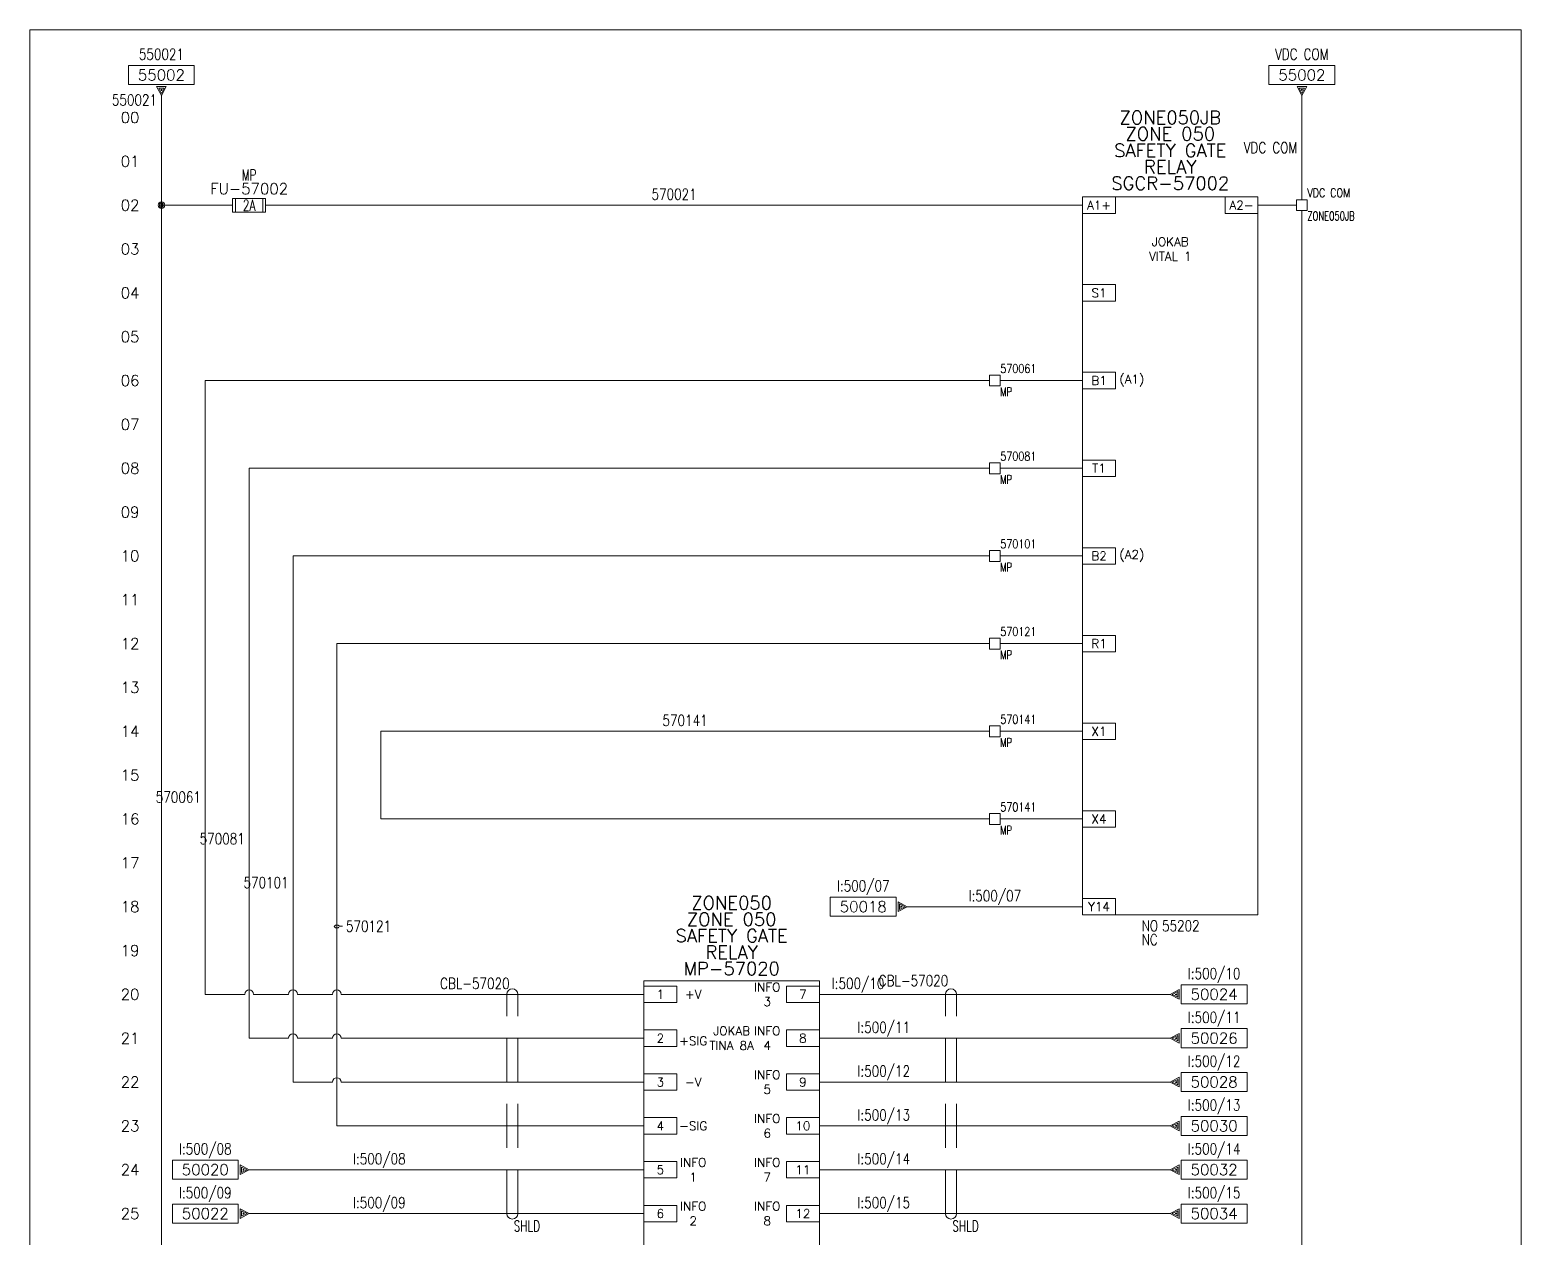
# Model space of a CAD drawing. Header units: inches. Extents: x 0 to 17, y 0 to 23.
# Drawn here: x 0 to 17, y 9.23 to 23 of the extents above; entities that cross this region are included whole.
import ezdxf
from ezdxf.enums import TextEntityAlignment as Align

# ---------------------------------------------------------------- set-up
doc = ezdxf.new("R2010")
doc.units = ezdxf.units.IN
doc.header["$MEASUREMENT"] = 0
doc.linetypes.add('DASHED', pattern=[0.75, 0.5, -0.25])
doc.layers.get('0').update_dxf_attribs({"lineweight": 5})
for name, color, linetype, lineweight in [('DESC', 1, 'Continuous', 5), ('LINK', 7, 'DASHED', 5), ('LOC', 252, 'Continuous', 5), ('MISC', 2, 'Continuous', 5), ('SYMS', 7, 'Continuous', 5), ('TAGS', 2, 'Continuous', 5), ('Title_Block_Info', 2, 'Continuous', 5), ('WIRENO', 1, 'Continuous', 5), ('WIRES', 7, 'Continuous', 5), ('XREF', 1, 'Continuous', 5)]:
    doc.layers.add(name, color=color, linetype=linetype, lineweight=lineweight)
doc.layers.add('TAGFIXED', color=7, linetype='Continuous')
doc.layers.add('WIRENO_DEST', color=1, linetype='Continuous')
doc.styles.get("Standard").update_dxf_attribs({"font": 'romans.shx'})
doc.styles.add('WD', font='romans.shx')

# ---------------------------------------------------------------- blocks, each defined once
blk = doc.blocks.new('WD_MLRH')
at = {"color": 2, "style": 'WD'}
blk.add_attdef('RUNGFIRST', text='', height=0.125, dxfattribs=at).set_placement((-0.25, 0), align=Align.MIDDLE_RIGHT)
at = {"style": 'WD', "flags": 1}
for tag, p in [('RUNGHORV', (-0.25, -0.127)), ('RUNGINC', (-0.25, -0.163)), ('WIRE-START', (-0.25, -0.356)), ('WIREMODE', (-0.25, -0.281)), ('RUNGDIST', (-0.25, -0.2)), ('RUNGCNT', (-0.25, -0.237)), ('WIREFMT', (-0.25, -0.321)), ('WIRE-GSUF', (-0.25, -0.396)), ('PH3SPACE', (-0.25, -0.437))]:
    blk.add_attdef(tag, text='', height=0.025, dxfattribs=at).set_placement(p, align=Align.RIGHT)
blk = doc.blocks.new('WD_WNH')
at = {"linetype": 'Continuous', "style": 'WD', "width": 0.8}
blk.add_attdef('WIRENO', text='', height=0.125, dxfattribs=at).set_placement((0, 0.0625), align=Align.CENTER)
blk = doc.blocks.new('HW02_1')
blk.add_line((0.031, 0), (-0.031, 0))
blk.add_arc((0, 0), 0.0625, 180, 0)
at = {"style": 'WD', "width": 0.7, "flags": 1}
for tag, p in [('INST', (0, 0.349)), ('LOC', (0, 0.18))]:
    blk.add_attdef(tag, text='', height=0.125, dxfattribs=at).set_placement(p, align=Align.CENTER)
at = {"style": 'WD', "width": 0.8}
blk.add_attdef('TAG2', text='', height=0.125, dxfattribs=at).set_placement((-0.031, 0.031), align=Align.RIGHT)
at = {"style": 'WD'}
for tag, p in [('X2LINKL', (-0.063, 0)), ('X2LINKR', (0.062, 0))]:
    blk.add_attdef(tag, p, '', height=0.01, dxfattribs=at)
at = {"style": 'WD', "flags": 1}
for tag, p in [('X4TERM01', (-0.031, 0)), ('X1TERM01', (0.031, 0)), ('X8TERM02', (0, -0.063)), ('WD_NOTJUMPERED', (0.097, -0.063))]:
    blk.add_attdef(tag, p, '', height=0.01, dxfattribs=at)
at = {"style": 'WD', "flags": 9}
blk.add_attdef('FAMILY', text='', height=0.01, dxfattribs=at).set_placement((0.023, 0.118), align=Align.CENTER)
at = {"style": 'WD'}
for tag, p, width in [('RATING1', (0.094, 0.031), 0.8), ('X8TERMDESC02', (0.016, -0.204), 0.7)]:
    blk.add_attdef(tag, p, '', height=0.125, dxfattribs=dict(at, width=width))
at = {"style": 'WD', "width": 0.7, "flags": 1}
for tag, p in [('XREF', (0.016, -0.363)), ('DESC1', (0.016, -0.521)), ('DESC2', (0.016, -0.684))]:
    blk.add_attdef(tag, p, '', height=0.125, dxfattribs=at)
blk = doc.blocks.new('HW02_B')
blk.add_line((0.031, 0), (-0.031, 0))
at = {"style": 'WD', "width": 0.7, "flags": 1}
for tag, p in [('INST', (0, 0.349)), ('LOC', (0, 0.18))]:
    blk.add_attdef(tag, text='', height=0.125, dxfattribs=at).set_placement(p, align=Align.CENTER)
at = {"style": 'WD', "width": 0.8}
blk.add_attdef('TAG2', text='', height=0.125, dxfattribs=at).set_placement((-0.031, 0.031), align=Align.RIGHT)
at = {"style": 'WD', "flags": 1}
for tag, p in [('X4TERM01', (-0.031, 0)), ('X1TERM01', (0.031, 0))]:
    blk.add_attdef(tag, p, '', height=0.01, dxfattribs=at)
at = {"style": 'WD'}
for tag, p in [('X2LINK', (0, 0.125)), ('X8LINK', (0, -0.125))]:
    blk.add_attdef(tag, p, '', height=0.01, dxfattribs=at)
at = {"style": 'WD', "flags": 9}
blk.add_attdef('FAMILY', text='', height=0.01, dxfattribs=at).set_placement((0.023, 0.118), align=Align.CENTER)
at = {"style": 'WD', "width": 0.8}
blk.add_attdef('RATING1', (0.094, 0.031), '', height=0.125, dxfattribs=at)
at = {"style": 'WD', "width": 0.7, "flags": 1}
for tag, p in [('XREF', (0.109, -0.175)), ('DESC1', (0.109, -0.334)), ('DESC2', (0.109, -0.496))]:
    blk.add_attdef(tag, p, '', height=0.125, dxfattribs=at)
blk = doc.blocks.new('WD_WNV')
at = {"linetype": 'Continuous', "style": 'WD', "width": 0.8}
blk.add_attdef('WIRENO', text='', height=0.125, dxfattribs=at).set_placement((-0.05, 0), align=Align.MIDDLE_RIGHT)
blk = doc.blocks.new('HFU1')
for p, q in [((-0.188, -0.078), (-0.188, 0.078)), ((-0.188, 0.078), (0.188, 0.078)), ((-0.156, 0.078), (-0.156, -0.078)), ((0.156, 0.078), (0.156, -0.078)), ((0.188, 0.078), (0.188, -0.078)), ((0.188, -0.078), (-0.188, -0.078))]:
    blk.add_line(p, q)
at = {"style": 'WD', "width": 0.7}
for tag, p in [('INST', (0, 0.451)), ('LOC', (0, 0.281))]:
    blk.add_attdef(tag, text='', height=0.125, dxfattribs=at).set_placement(p, align=Align.CENTER)
at = {"style": 'WD'}
blk.add_attdef('TAG1', text='', height=0.125, dxfattribs=at).set_placement((0, 0.125), align=Align.CENTER)
at = {"linetype": 'Continuous', "style": 'WD', "flags": 9}
for tag, p in [('ASSYCODE', (0.157, 0.251)), ('MFG', (0.156, 0.083)), ('CAT', (0.156, 0.102))]:
    blk.add_attdef(tag, text='', height=0.01, dxfattribs=at).set_placement(p, align=Align.CENTER)
at = {"style": 'WD', "width": 0.7}
blk.add_attdef('RATING1', text='', height=0.125, dxfattribs=at).set_placement((0, 0), align=Align.MIDDLE_CENTER)
at = {"style": 'WD'}
for tag, p, flags in [('X4TERM01', (-0.188, 0), 1), ('FAMILY', (0.129, 0.108), 9), ('X1TERM02', (0.188, 0), 1)]:
    blk.add_attdef(tag, p, '', height=0.01, dxfattribs=dict(at, flags=flags))
for tag, p in [('X2LINK', (0, 0.109)), ('X8LINK', (0, -0.109))]:
    blk.add_attdef(tag, p, '', height=0.01, dxfattribs=at)
at = {"linetype": 'Continuous', "style": 'WD', "flags": 8}
blk.add_attdef('TERM01', text='', height=0.125, dxfattribs=at).set_placement((-0.25, -0.031), align=Align.TOP_RIGHT)
blk.add_attdef('TERM02', text='', height=0.125, dxfattribs=at).set_placement((0.25, -0.031), align=Align.TOP_LEFT)
blk = doc.blocks.new('HW01_1')
blk.add_line((0.031, 0), (-0.031, 0))
blk.add_arc((0, 0), 0.0625, 360, 180)
at = {"style": 'WD', "width": 0.7, "flags": 1}
for tag, p in [('INST', (0, 0.396)), ('LOC', (0, 0.227))]:
    blk.add_attdef(tag, text='', height=0.125, dxfattribs=at).set_placement(p, align=Align.CENTER)
at = {"style": 'WD', "width": 0.8}
blk.add_attdef('TAG1', text='', height=0.125, dxfattribs=at).set_placement((-0.031, 0.062), align=Align.RIGHT)
at = {"style": 'WD', "width": 0.7, "flags": 1}
for tag, p in [('X2TERMDESC02', (0.016, 0.109)), ('XREF', (0.078, -0.3)), ('DESC1', (0.078, -0.459)), ('DESC2', (0.078, -0.621))]:
    blk.add_attdef(tag, p, '', height=0.125, dxfattribs=at)
at = {"style": 'WD', "width": 0.8}
blk.add_attdef('RATING1', (0.094, 0.062), '', height=0.125, dxfattribs=at)
at = {"style": 'WD'}
for tag, p in [('X8LINKL', (-0.062, 0)), ('X8LINKR', (0.062, 0))]:
    blk.add_attdef(tag, p, '', height=0.01, dxfattribs=at)
at = {"style": 'WD', "flags": 1}
for tag, p in [('X4TERM01', (-0.031, 0)), ('X2TERM02', (0, 0.062)), ('X1TERM01', (0.031, 0)), ('WD_NOTJUMPERED', (0.097, 0.062))]:
    blk.add_attdef(tag, p, '', height=0.01, dxfattribs=at)
at = {"linetype": 'Continuous', "style": 'WD', "flags": 9}
blk.add_attdef('ASSYCODE', text='', height=0.01, dxfattribs=at).set_placement((0.029, 0.042), align=Align.CENTER)
at = {"style": 'WD', "flags": 9}
blk.add_attdef('FAMILY', text='', height=0.01, dxfattribs=at).set_placement((0.023, 0.118), align=Align.CENTER)
at = {"style": 'WD', "width": 0.8, "flags": 1}
blk.add_attdef('MFG', text='', height=0.0938, dxfattribs=at).set_placement((-0.125, -0.031), align=Align.TOP_RIGHT)
blk.add_attdef('CAT', text='', height=0.0938, dxfattribs=at).set_placement((0.031, -0.031), align=Align.TOP_LEFT)
blk = doc.blocks.new('HCR1_JOKAB_VITAL 1')
for p, q in [((-1, 0.094), (-0.625, 0.094)), ((-1, -0.094), (-1, 0.094)), ((-0.625, 0.094), (-0.625, -0.094)), ((0.625, 0.094), (1, 0.094)), ((0.625, -0.094), (0.625, 0.094)), ((1, 0.094), (1, -0.094)), ((-0.625, -0.094), (-1, -0.094)), ((1, -0.094), (0.625, -0.094)), ((-1, -0.906), (-0.625, -0.906)), ((-1, -1.094), (-1, -0.906)), ((-0.625, -0.906), (-0.625, -1.094)), ((-0.625, -1.094), (-1, -1.094)), ((-1, -1.906), (-0.625, -1.906)), ((-1, -2.094), (-1, -1.906)), ((-0.625, -1.906), (-0.625, -2.094)), ((-0.625, -2.094), (-1, -2.094)), ((-1, -2.906), (-0.625, -2.906)), ((-1, -3.094), (-1, -2.906)), ((-0.625, -2.906), (-0.625, -3.094)), ((-0.625, -3.094), (-1, -3.094)), ((-1, -3.906), (-0.625, -3.906)), ((-1, -4.094), (-1, -3.906)), ((-0.625, -3.906), (-0.625, -4.094)), ((-0.625, -4.094), (-1, -4.094)), ((-1, -4.906), (-0.625, -4.906)), ((-1, -5.094), (-1, -4.906)), ((-0.625, -4.906), (-0.625, -5.094)), ((-0.625, -5.094), (-1, -5.094)), ((-1, -5.906), (-0.625, -5.906)), ((-1, -6.094), (-1, -5.906)), ((-0.625, -5.906), (-0.625, -6.094)), ((-0.625, -6.094), (-1, -6.094)), ((-1, -6.906), (-0.625, -6.906)), ((-1, -7.094), (-1, -6.906)), ((-0.625, -6.906), (-0.625, -7.094)), ((-0.625, -7.094), (-1, -7.094)), ((-1, -7.906), (-0.625, -7.906)), ((-1, -8.094), (-1, -7.906)), ((-0.625, -7.906), (-0.625, -8.094)), ((-0.625, -8.094), (-1, -8.094))]:
    blk.add_line(p, q)
at = {"linetype": 'Continuous'}
blk.add_lwpolyline([(-1, 0.094), (1, 0.094), (1, -8.094), (-1, -8.094)], close=True, dxfattribs=at)
at = {"linetype": 'Continuous', "char_height": 0.1, "attachment_point": 5}
for s, insert, width in [('A1+', (-0.812, 0), 0.328), ('A2-', (0.812, 0), 0.35925), ('JOKAB\\PVITAL 1', (0, -0.5), 0.53125), ('S1', (-0.812, -1), 0.2655), ('B1', (-0.812, -2), 0.32025), ('(A1)', (-0.438, -2), 0.32), ('T1', (-0.812, -3), 0.32), ('B2', (-0.812, -4), 0.32), ('(A2)', (-0.438, -4), 0.32), ('R1', (-0.812, -5), 0.32), ('X1', (-0.812, -6), 0.32), ('X4', (-0.812, -7), 0.32), ('Y14', (-0.812, -8), 0.32)]:
    blk.add_mtext(s, dxfattribs=dict(at, insert=insert, width=width))
at = {"style": 'WD'}
for tag, p in [('LOC', (0, 0.925)), ('DESC1', (0, 0.738)), ('DESC2', (0, 0.55)), ('DESC3', (0, 0.363)), ('TAG1', (0, 0.175))]:
    blk.add_attdef(tag, text='', height=0.15, dxfattribs=at).set_placement(p, align=Align.CENTER)
at = {"style": 'WD', "flags": 1}
for tag, p, height in [('X4TERM01', (-1, 0), 0.005), ('X1TERM02', (1, 0), 0.005), ('FAMILY', (0.6, -0.363), 0.0125), ('MFG', (0.6, -0.441), 0.0125), ('ASSYCODE', (0.6, -0.597), 0.0125), ('X4TERM03', (-1, -1), 0.005), ('X4TERM05', (-1, -2), 0.005), ('X4TERM06', (-1, -3), 0.005), ('X4TERM08', (-1, -4), 0.005), ('X4TERM10', (-1, -5), 0.005), ('X4TERM11', (-1, -6), 0.005), ('X4TERM12', (-1, -7), 0.005), ('MAXNO', (0.044, -7.865), 0.01), ('MAXNC', (0.044, -7.889), 0.01), ('X4TERM13', (-1, -8), 0.005), ('PINLIST', (0.044, -8.053), 0.01)]:
    blk.add_attdef(tag, p, '', height=height, dxfattribs=at)
blk.add_attdef('CAT', text='', height=0.156, dxfattribs=at).set_placement((0, -1.688), align=Align.CENTER)
at = {"style": 'WD', "width": 0.8, "flags": 8}
for tag, p in [('NO', (-0.327, -8.281)), ('NC', (-0.327, -8.438))]:
    blk.add_attdef(tag, p, '', height=0.125, dxfattribs=at)
at = {"style": 'WD', "width": 0.8}
for tag, p in [('XREFNO', (-0.094, -8.281)), ('XREFNC', (-0.094, -8.438))]:
    blk.add_attdef(tag, p, '', height=0.125, dxfattribs=at)
blk = doc.blocks.new('HT0W01')
for p, q in [((-0.062, 0.062), (0.062, 0.062)), ((-0.062, -0.062), (-0.062, 0.062)), ((0.062, 0.062), (0.062, -0.062)), ((0.062, -0.062), (-0.062, -0.062))]:
    blk.add_line(p, q)
at = {"linetype": 'Continuous', "style": 'WD'}
for tag, p, width, flags in [('WIRENO', (0.062, 0.087), 0.8, 8), ('TAGSTRIP', (0.05, -0.297), 0.9, 8), ('CAT', (0.213, -0.406), 0.8, 1)]:
    blk.add_attdef(tag, p, '', height=0.1, dxfattribs=dict(at, width=width, flags=flags))
at = {"style": 'WD', "width": 0.7}
for tag, p in [('INST', (0.062, 0.214)), ('LOC', (0.062, -0.178))]:
    blk.add_attdef(tag, p, '', height=0.1, dxfattribs=at)
at = {"style": 'WD', "flags": 1}
for tag, p, height in [('X4TERM01', (-0.062, 0), 0.01), ('X4TERMDESC01', (-0.055, -0.023), 0.025), ('X2TERMDESC01', (-0.006, 0.029), 0.025), ('X2TERM01', (0, 0.062), 0.01), ('X1TERMDESC01', (0.039, 0.007), 0.025), ('X1TERM01', (0.062, 0), 0.01), ('X8TERM01', (0, -0.062), 0.01), ('X8TERMDESC01', (0, -0.054), 0.025)]:
    blk.add_attdef(tag, p, '', height=height, dxfattribs=at)
at = {"linetype": 'Continuous', "style": 'WD', "width": 0.8, "flags": 1}
blk.add_attdef('MFG', text='', height=0.1, dxfattribs=at).set_placement((0.088, -0.406), align=Align.RIGHT)
at = {"style": 'WD', "width": 0.7, "flags": 1}
blk.add_attdef('ASSYCODE', (0.062, -0.281), '', height=0.01, dxfattribs=at)
blk = doc.blocks.new('HW02_1T')
blk.add_line((0.031, 0), (-0.031, 0))
blk.add_arc((0, 0), 0.0625, 360, 180)
at = {"style": 'WD', "width": 0.7, "flags": 1}
for tag, p in [('INST', (0, 0.412)), ('LOC', (0, 0.242))]:
    blk.add_attdef(tag, text='', height=0.125, dxfattribs=at).set_placement(p, align=Align.CENTER)
at = {"style": 'WD', "width": 0.8}
blk.add_attdef('TAG2', text='', height=0.125, dxfattribs=at).set_placement((-0.031, 0.094), align=Align.RIGHT)
at = {"style": 'WD', "width": 0.7, "flags": 1}
for tag, p in [('X2TERMDESC02', (0.016, 0.109)), ('XREF', (0.078, -0.175)), ('DESC1', (0.078, -0.334)), ('DESC2', (0.078, -0.496))]:
    blk.add_attdef(tag, p, '', height=0.125, dxfattribs=at)
at = {"style": 'WD', "width": 0.8}
blk.add_attdef('RATING1', (0.094, 0.094), '', height=0.125, dxfattribs=at)
at = {"style": 'WD'}
for tag, p in [('X2LINKL', (-0.062, 0)), ('X2LINKR', (0.062, 0))]:
    blk.add_attdef(tag, p, '', height=0.01, dxfattribs=at)
at = {"style": 'WD', "flags": 1}
for tag, p in [('X4TERM01', (-0.031, 0)), ('X2TERM02', (0, 0.062)), ('X1TERM01', (0.031, 0)), ('WD_NOTJUMPERED', (0.097, 0.062))]:
    blk.add_attdef(tag, p, '', height=0.01, dxfattribs=at)
at = {"style": 'WD', "flags": 9}
blk.add_attdef('FAMILY', text='', height=0.01, dxfattribs=at).set_placement((0.023, 0.118), align=Align.CENTER)
blk = doc.blocks.new('HA2D3')
for p, q in [((-0.125, 0.109), (-0.875, 0.109)), ((-0.875, 0.109), (-0.875, -0.109)), ((-0.125, 0.109), (-0.125, -0.109)), ((-0.102, 0.055), (-0.102, -0.055)), ((0, 0), (-0.102, 0.055)), ((-0.102, -0.055), (0, 0)), ((-0.086, 0.031), (-0.023, 0)), ((-0.086, -0.031), (-0.086, 0.031)), ((-0.023, 0), (-0.086, -0.031)), ((-0.07, 0.008), (-0.055, 0)), ((-0.07, -0.008), (-0.07, 0.008)), ((-0.055, 0), (-0.07, -0.008)), ((-0.875, -0.109), (-0.125, -0.109))]:
    blk.add_line(p, q)
at = {"style": 'WD', "width": 0.8, "flags": 8}
for tag, p in [('DESC1', (-0.5, 0.487)), ('WIRENO', (-0.5, 0.3))]:
    blk.add_attdef(tag, text='', height=0.125, dxfattribs=at).set_placement(p, align=Align.TOP_CENTER)
at = {"style": 'WD'}
blk.add_attdef('XREF', text='', height=0.125, dxfattribs=at).set_placement((-0.5, -0.062), align=Align.CENTER)
at = {"style": 'WD', "flags": 1}
for tag, p in [('SIGCODE', (-0.099, 0.066)), ('X1TERM01', (0, 0))]:
    blk.add_attdef(tag, p, '', height=0.01, dxfattribs=at)
blk = doc.blocks.new('WDDOT')
for radius in [0.0375, 0.0234, 0.0116]:
    blk.add_circle((0, 0), radius)
blk = doc.blocks.new('HA2D2')
for p, q in [((0.375, 0.344), (-0.375, 0.344)), ((-0.375, 0.344), (-0.375, 0.125)), ((0.375, 0.125), (0.375, 0.344)), ((-0.375, 0.125), (0.375, 0.125)), ((0.055, 0.102), (-0.055, 0.102)), ((-0.055, 0.102), (0, 0)), ((0, 0.023), (-0.031, 0.086)), ((-0.031, 0.086), (0.031, 0.086)), ((0, 0.055), (-0.008, 0.07)), ((-0.008, 0.07), (0.008, 0.07)), ((0, 0), (0.055, 0.102)), ((0.031, 0.086), (0, 0.023)), ((0.008, 0.07), (0, 0.055))]:
    blk.add_line(p, q)
at = {"style": 'WD', "width": 0.8, "flags": 8}
for tag, p in [('DESC1', (0, 0.722)), ('WIRENO', (0, 0.534))]:
    blk.add_attdef(tag, text='', height=0.125, dxfattribs=at).set_placement(p, align=Align.TOP_CENTER)
at = {"style": 'WD'}
blk.add_attdef('XREF', text='', height=0.125, dxfattribs=at).set_placement((0, 0.172), align=Align.CENTER)
at = {"style": 'WD', "flags": 1}
for tag, p in [('X8TERM01', (0, 0)), ('SIGCODE', (0.088, 0.066))]:
    blk.add_attdef(tag, p, '', height=0.01, dxfattribs=at)
blk = doc.blocks.new('HA2D1')
for p, q in [((0, 0), (0.102, 0.055)), ((0.102, -0.055), (0, 0)), ((0.086, 0.031), (0.023, 0)), ((0.023, 0), (0.086, -0.031)), ((0.07, 0.008), (0.055, 0)), ((0.055, 0), (0.07, -0.008)), ((0.07, -0.008), (0.07, 0.008)), ((0.086, -0.031), (0.086, 0.031)), ((0.102, 0.055), (0.102, -0.055)), ((0.125, 0.109), (0.125, -0.109)), ((0.875, 0.109), (0.125, 0.109)), ((0.875, -0.109), (0.875, 0.109)), ((0.125, -0.109), (0.875, -0.109))]:
    blk.add_line(p, q)
at = {"style": 'WD', "width": 0.8, "flags": 8}
for tag, p in [('WIRENO', (0.5, 0.3)), ('DESC1', (0.5, -0.169))]:
    blk.add_attdef(tag, text='', height=0.125, dxfattribs=at).set_placement(p, align=Align.TOP_CENTER)
at = {"style": 'WD', "flags": 1}
for tag, p in [('X4TERM01', (0, 0)), ('SIGCODE', (0.026, 0.066))]:
    blk.add_attdef(tag, p, '', height=0.01, dxfattribs=at)
at = {"style": 'WD'}
blk.add_attdef('XREF', text='', height=0.125, dxfattribs=at).set_placement((0.5, -0.063), align=Align.CENTER)
blk = doc.blocks.new('TB_P')
at = {"color": 5, "linetype": 'Continuous'}
blk.add_lwpolyline([(0, 0), (17, 0), (17, 23), (0, 23)], close=True, dxfattribs=at)
at = {"color": 2, "linetype": 'Continuous', "style": 'WD', "flags": 1}
for tag, p in [('REV1_NO', (1.734, 3.29)), ('REV1_BY', (7.303, 3.29)), ('REV1_DATE', (9.562, 3.29)), ('REV2_NO', (1.734, 3.04)), ('REV2_BY', (7.303, 3.04)), ('REV2_DATE', (9.562, 3.04)), ('REV3_NO', (1.734, 2.79)), ('REV3_BY', (7.303, 2.79)), ('REV3_DATE', (9.562, 2.79)), ('REV4_NO', (1.734, 2.54)), ('REV4_BY', (7.303, 2.54)), ('REV4_DATE', (9.562, 2.54)), ('REV5_NO', (1.734, 2.29)), ('REV5_BY', (7.303, 2.29)), ('REV5_DATE', (9.562, 2.29)), ('REV6_NO', (1.734, 2.04)), ('REV6_BY', (7.303, 2.04)), ('REV6_DATE', (9.562, 2.04)), ('REV7_NO', (1.734, 1.79)), ('REV7_BY', (7.303, 1.79)), ('REV7_DATE', (9.562, 1.79)), ('REV8_NO', (1.734, 1.54)), ('REV8_BY', (7.303, 1.54)), ('REV8_DATE', (9.562, 1.54)), ('REV9_NO', (1.734, 1.29)), ('REV9_BY', (7.303, 1.29)), ('REV9_DATE', (9.562, 1.29))]:
    blk.add_attdef(tag, text='', height=0.15, dxfattribs=at).set_placement(p, align=Align.MIDDLE_CENTER)
for tag, p in [('REV1_CHANGE', (2.292, 3.29)), ('REV2_CHANGE', (2.292, 3.04)), ('REV3_CHANGE', (2.292, 2.79)), ('REV4_CHANGE', (2.292, 2.54)), ('REV5_CHANGE', (2.292, 2.29)), ('REV6_CHANGE', (2.292, 2.04)), ('REV7_CHANGE', (2.292, 1.79)), ('REV8_CHANGE', (2.292, 1.54)), ('REV9_CHANGE', (2.292, 1.29))]:
    blk.add_attdef(tag, text='', height=0.15, dxfattribs=at).set_placement(p, align=Align.MIDDLE_LEFT)
at = {"layer": 'Title_Block_Info', "ltscale": 0.1}
for tag, p in [('CUSTOMER', (6.842, 0.833)), ('JOB DESCRIPTION LINE', (6.842, 0.5)), ('DRAWING DESCRIPTION', (6.842, 0.167))]:
    blk.add_attdef(tag, text='', height=0.15, dxfattribs=at).set_placement(p, align=Align.MIDDLE_LEFT)
at = {"layer": 'Title_Block_Info', "ltscale": 0.1, "style": 'WD'}
for tag, p in [('JOB #', (12.752, 0.833)), ('SEC. NO.', (14.75, 0.833)), ('SHT. NO.', (16.312, 0.833)), ('NAME', (12.795, 0.5)), ('REV', (16.194, 0.5))]:
    blk.add_attdef(tag, text='', height=0.125, dxfattribs=at).set_placement(p, align=Align.MIDDLE_CENTER)
blk.add_attdef('DATE', text='', height=0.125, dxfattribs=at).set_placement((15.188, 0.5), align=Align.MIDDLE_RIGHT)
blk.add_attdef('FILE NUMBER', text='', height=0.125, dxfattribs=at).set_placement((12.591, 0.167), align=Align.MIDDLE_LEFT)
blk = doc.blocks.new('HMISC_CAT1_JOKAB_TINA 8A')
for p, q in [((-1, 0.094), (-0.625, 0.094)), ((-1, -0.094), (-1, 0.094)), ((-0.625, 0.094), (-0.625, -0.094)), ((0.625, 0.094), (1, 0.094)), ((0.625, -0.094), (0.625, 0.094)), ((1, 0.094), (1, -0.094)), ((-0.625, -0.094), (-1, -0.094)), ((1, -0.094), (0.625, -0.094)), ((-1, -0.406), (-0.625, -0.406)), ((-1, -0.594), (-1, -0.406)), ((-0.625, -0.406), (-0.625, -0.594)), ((0.625, -0.406), (1, -0.406)), ((0.625, -0.594), (0.625, -0.406)), ((1, -0.406), (1, -0.594)), ((-0.625, -0.594), (-1, -0.594)), ((1, -0.594), (0.625, -0.594)), ((-1, -0.906), (-0.625, -0.906)), ((-1, -1.094), (-1, -0.906)), ((-0.625, -0.906), (-0.625, -1.094)), ((0.625, -0.906), (1, -0.906)), ((0.625, -1.094), (0.625, -0.906)), ((1, -0.906), (1, -1.094)), ((-0.625, -1.094), (-1, -1.094)), ((1, -1.094), (0.625, -1.094)), ((-1, -1.406), (-0.625, -1.406)), ((-1, -1.594), (-1, -1.406)), ((-0.625, -1.406), (-0.625, -1.594)), ((0.625, -1.406), (1, -1.406)), ((0.625, -1.594), (0.625, -1.406)), ((1, -1.406), (1, -1.594)), ((-0.625, -1.594), (-1, -1.594)), ((1, -1.594), (0.625, -1.594)), ((-1, -1.906), (-0.625, -1.906)), ((-1, -2.094), (-1, -1.906)), ((-0.625, -1.906), (-0.625, -2.094)), ((0.625, -1.906), (1, -1.906)), ((0.625, -2.094), (0.625, -1.906)), ((1, -1.906), (1, -2.094)), ((-0.625, -2.094), (-1, -2.094)), ((1, -2.094), (0.625, -2.094)), ((-1, -2.406), (-0.625, -2.406)), ((-1, -2.594), (-1, -2.406)), ((-0.625, -2.406), (-0.625, -2.594)), ((0.625, -2.594), (0.625, -2.406)), ((0.625, -2.406), (1, -2.406)), ((1, -2.406), (1, -2.594)), ((-0.625, -2.594), (-1, -2.594)), ((1, -2.594), (0.625, -2.594))]:
    blk.add_line(p, q)
at = {"linetype": 'Continuous'}
blk.add_lwpolyline([(-1, 0.156), (1, 0.156), (1, -4.75), (-1, -4.75)], close=True, dxfattribs=at)
at = {"layer": 'SYMS'}
for centre in [(-0.75, -3), (0.75, -3), (-0.75, -3.5), (0.75, -3.5), (-0.75, -4), (0.75, -4), (-0.75, -4.5), (0.75, -4.5)]:
    blk.add_circle(centre, 0.125, dxfattribs=at)
at = {"linetype": 'Continuous', "char_height": 0.1, "attachment_point": 5}
for s, insert, width in [('1', (-0.813, 0), 0.328), ('+V', (-0.438, 0), 0.32), ('INFO 3', (0.406, 0), 0.32), ('7', (0.812, 0), 0.359), ('2', (-0.813, -0.5), 0.265), ('+SIG', (-0.438, -0.531), 0.32), ('JOKAB\\PTINA 8A', (0, -0.5), 0.531), ('INFO 4', (0.406, -0.5), 0.32), ('8', (0.812, -0.5), 0.359), ('3', (-0.813, -1), 0.32), ('-V', (-0.438, -1), 0.32), ('INFO 5', (0.406, -1), 0.32), ('9', (0.812, -1), 0.359), ('4', (-0.813, -1.5), 0.32), ('-SIG', (-0.438, -1.5), 0.32), ('INFO 6', (0.406, -1.5), 0.32), ('10', (0.812, -1.5), 0.359), ('INFO 1', (-0.438, -2), 0.32), ('INFO 7', (0.406, -2), 0.32), ('5', (-0.813, -2), 0.32), ('11', (0.812, -2), 0.359), ('INFO 2', (-0.438, -2.5), 0.32), ('INFO 8', (0.406, -2.5), 0.32), ('6', (-0.813, -2.5), 0.32), ('12', (0.812, -2.5), 0.359), ('1', (-0.75, -3), 0.32), ('5', (0.75, -3), 0.32), ('2', (-0.75, -3.5), 0.32), ('6', (0.75, -3.5), 0.32), ('3', (-0.75, -4), 0.32), ('7', (0.75, -4), 0.32), ('4', (-0.75, -4.5), 0.32), ('8', (0.75, -4.5), 0.32)]:
    blk.add_mtext(s, dxfattribs=dict(at, insert=insert, width=width))
at = {"style": 'WD'}
for tag, p in [('LOC', (0, 0.969)), ('DESC1', (0, 0.781)), ('DESC2', (0, 0.594)), ('DESC3', (0, 0.406)), ('TAG1', (0, 0.219))]:
    blk.add_attdef(tag, text='', height=0.15, dxfattribs=at).set_placement(p, align=Align.CENTER)
at = {"style": 'WD', "flags": 1}
for tag, p, height in [('X4TERM01', (-1, 0), 0.005), ('X1TERM07', (1, 0), 0.005), ('X4TERM02', (-1, -0.5), 0.005), ('X1TERM08', (1, -0.5), 0.005), ('FAMILY', (0, -0.844), 0.0125), ('X4TERM03', (-1, -1), 0.005), ('MFG', (0, -0.922), 0.0125), ('X1TERM09', (1, -1), 0.005), ('ASSYCODE', (0, -1.078), 0.0125), ('X4TERM04', (-1, -1.5), 0.005), ('X1TERM10', (1, -1.5), 0.005), ('X4TERM05', (-1, -2), 0.005), ('X1TERM11', (1, -2), 0.005), ('X4TERM06', (-1, -2.5), 0.005), ('X1TERM12', (1, -2.5), 0.005), ('X4TERM20', (-0.875, -3), 0.005), ('X1TERM24', (0.875, -3), 0.005), ('X4TERM21', (-0.875, -3.5), 0.005), ('X1TERM25', (0.875, -3.5), 0.005), ('X4TERM22', (-0.875, -4), 0.005), ('X1TERM26', (0.875, -4), 0.005), ('X4TERM23', (-0.875, -4.5), 0.005), ('X1TERM27', (0.875, -4.5), 0.005)]:
    blk.add_attdef(tag, p, '', height=height, dxfattribs=at)
blk.add_attdef('CAT', text='', height=0.156, dxfattribs=at).set_placement((0, -1.688), align=Align.CENTER)
blk = doc.blocks.new('VT0W01')
for p, q in [((-0.062, 0.062), (0.062, 0.062)), ((-0.062, -0.062), (-0.062, 0.062)), ((0.062, 0.062), (0.062, -0.062)), ((0.062, -0.062), (-0.062, -0.062))]:
    blk.add_line(p, q)
at = {"linetype": 'Continuous', "style": 'WD'}
for tag, p, width, flags in [('WIRENO', (0.062, 0.091), 0.8, 8), ('TAGSTRIP', (0.05, -0.282), 0.9, 8), ('CAT', (0.213, -0.406), 0.8, 1)]:
    blk.add_attdef(tag, p, '', height=0.1, dxfattribs=dict(at, width=width, flags=flags))
at = {"style": 'WD', "width": 0.7}
for tag, p in [('INST', (0.062, 0.208)), ('LOC', (0.062, -0.173))]:
    blk.add_attdef(tag, p, '', height=0.1, dxfattribs=at)
at = {"style": 'WD', "flags": 1}
for tag, p, height in [('X4TERM01', (-0.062, 0), 0.01), ('X4TERMDESC01', (-0.055, -0.023), 0.025), ('X2TERMDESC01', (-0.006, 0.029), 0.025), ('X2TERM01', (0, 0.062), 0.01), ('X1TERMDESC01', (0.039, -0.003), 0.025), ('X1TERM01', (0.062, 0), 0.01), ('X8TERM01', (0, -0.062), 0.01), ('X8TERMDESC01', (0, -0.054), 0.025)]:
    blk.add_attdef(tag, p, '', height=height, dxfattribs=at)
at = {"linetype": 'Continuous', "style": 'WD', "width": 0.8, "flags": 1}
blk.add_attdef('MFG', text='', height=0.1, dxfattribs=at).set_placement((0.088, -0.406), align=Align.RIGHT)
at = {"style": 'WD', "width": 0.7, "flags": 1}
blk.add_attdef('ASSYCODE', (0.062, -0.281), '', height=0.01, dxfattribs=at)

msp = doc.modelspace()

# ---------------------------------------------------------------- linework, layer by layer
at = {"layer": 'LINK'}
for points in [[(5.438, 9.5), (5.438, 12)], [(5.562, 9.5), (5.562, 12)], [(10.438, 9.5), (10.438, 12)], [(10.562, 9.5), (10.562, 12)]]:
    msp.add_lwpolyline(points, dxfattribs=at)
at = {"layer": 'WIRENO'}
msp.add_lwpolyline([(3.566, 12.776), (3.531, 12.776), (3.515, 12.791), (3.484, 12.79), (3.469, 12.774), (3.485, 12.759), (3.516, 12.76), (3.524, 12.768)], dxfattribs=at)
at = {"layer": 'WIRES'}
for p, q in [((1.5, 22.25), (1.5, 2.25)), ((14.5, 22.25), (14.5, 21.062)), ((1.5, 21), (2.312, 21)), ((2.688, 21), (12, 21)), ((14, 21), (14.438, 21)), ((14.5, 20.938), (14.5, 2.25)), ((10.938, 19), (2, 19)), ((2, 19), (2, 12)), ((12, 19), (11.062, 19)), ((10.938, 18), (2.5, 18)), ((2.5, 18), (2.5, 11.5)), ((12, 18), (11.062, 18)), ((10.938, 17), (3, 17)), ((3, 17), (3, 11)), ((12, 17), (11.062, 17)), ((10.938, 16), (3.5, 16)), ((3.5, 16), (3.5, 10.5)), ((12, 16), (11.062, 16)), ((10.938, 15), (4, 15)), ((4, 15), (4, 14)), ((12, 15), (11.062, 15)), ((4, 14), (10.938, 14)), ((11.062, 14), (12, 14)), ((12, 13), (10, 13)), ((2.45, 12), (2, 12)), ((2.95, 12), (2.55, 12)), ((3.45, 12), (3.05, 12)), ((5.469, 12), (3.55, 12)), ((7, 12), (5.531, 12)), ((9, 12), (10.469, 12)), ((10.531, 12), (13, 12)), ((2.95, 11.5), (2.5, 11.5)), ((3.45, 11.5), (3.05, 11.5)), ((5.469, 11.5), (3.55, 11.5)), ((7, 11.5), (5.531, 11.5)), ((9, 11.5), (10.469, 11.5)), ((10.531, 11.5), (13, 11.5)), ((3.45, 11), (3, 11)), ((5.469, 11), (3.55, 11)), ((7, 11), (5.531, 11)), ((9, 11), (10.469, 11)), ((10.531, 11), (13, 11)), ((3.562, 10.5), (3.5, 10.5)), ((5.469, 10.5), (3.562, 10.5)), ((7, 10.5), (5.531, 10.5)), ((9, 10.5), (10.469, 10.5)), ((10.531, 10.5), (13, 10.5)), ((5.469, 10), (2.5, 10)), ((7, 10), (5.531, 10)), ((9, 10), (10.469, 10)), ((10.531, 10), (13, 10)), ((5.469, 9.5), (2.5, 9.5)), ((7, 9.5), (5.531, 9.5)), ((9, 9.5), (10.469, 9.5)), ((10.531, 9.5), (13, 9.5))]:
    msp.add_line(p, q, dxfattribs=at)
for centre in [(2.5, 12), (3, 12), (3.5, 12), (3, 11.5), (3.5, 11.5), (3.5, 11)]:
    msp.add_arc(centre, 0.05, 0, 180, dxfattribs=at)

# ---------------------------------------------------------------- block references
msp.add_blockref('TB_P', (0, 0))
at = {"layer": 'SYMS'}
ref = msp.add_blockref('HA2D2', (1.5, 22.25), dxfattribs=at)
ref.add_attrib('XREF', '55002', dxfattribs={"layer": 'XREF', "height": 0.125, "style": 'WD'}).set_placement((1.5, 22.422), align=Align.CENTER)
ref.add_attrib('WIRENO', '550021', dxfattribs={"layer": 'WIRENO_DEST', "height": 0.125, "style": 'WD', "width": 0.8, "flags": 8}).set_placement((1.5, 22.784), align=Align.TOP_CENTER)
ref = msp.add_blockref('HA2D2', (14.5, 22.25), dxfattribs=at)
ref.add_attrib('XREF', '55002', dxfattribs={"layer": 'XREF', "height": 0.125, "style": 'WD'}).set_placement((14.5, 22.422), align=Align.CENTER)
ref.add_attrib('WIRENO', 'VDC COM', dxfattribs={"layer": 'WIRENO_DEST', "height": 0.125, "style": 'WD', "width": 0.8, "flags": 8}).set_placement((14.5, 22.784), align=Align.TOP_CENTER)
msp.add_blockref('WD_MLRH', (1.5, 22), dxfattribs=at).add_auto_attribs({'RUNGFIRST': '00'})
ref = msp.add_blockref('HCR1_JOKAB_VITAL 1', (13, 21), dxfattribs=at)
ref.add_attrib('XREFNO', '55202', (12.906, 12.719), dxfattribs={"layer": 'XREF', "height": 0.125, "style": 'WD', "width": 0.8})
ref.add_attrib('NO', 'NO', (12.673, 12.719), dxfattribs={"layer": 'MISC', "height": 0.125, "style": 'WD', "width": 0.8, "flags": 8})
ref.add_attrib('NC', 'NC', (12.673, 12.562), dxfattribs={"layer": 'MISC', "height": 0.125, "style": 'WD', "width": 0.8, "flags": 8})
ref.add_attrib('DESC2', 'SAFETY GATE', dxfattribs={"layer": 'DESC', "height": 0.15, "style": 'WD'}).set_placement((13, 21.55), align=Align.CENTER)
ref.add_attrib('TAG1F', 'SGCR-57002', dxfattribs={"layer": 'TAGFIXED', "height": 0.15, "style": 'WD'}).set_placement((13, 21.175), align=Align.CENTER)
ref.add_attrib('DESC3', 'RELAY', dxfattribs={"layer": 'DESC', "height": 0.15, "style": 'WD'}).set_placement((13, 21.363), align=Align.CENTER)
ref.add_attrib('DESC1', 'ZONE 050', dxfattribs={"layer": 'DESC', "height": 0.15, "style": 'WD'}).set_placement((13, 21.738), align=Align.CENTER)
ref.add_attrib('LOC', 'ZONE050JB', dxfattribs={"layer": 'LOC', "height": 0.15, "style": 'WD'}).set_placement((13, 21.925), align=Align.CENTER)
ref = msp.add_blockref('HFU1', (2.5, 21), dxfattribs=at)
ref.add_attrib('TAG1', 'FU-57002', dxfattribs={"layer": 'TAGS', "height": 0.125, "style": 'WD'}).set_placement((2.5, 21.125), align=Align.CENTER)
ref.add_attrib('LOC', 'MP', dxfattribs={"layer": 'LOC', "height": 0.125, "style": 'WD', "width": 0.7}).set_placement((2.5, 21.281), align=Align.CENTER)
ref.add_attrib('RATING1', '2A', dxfattribs={"layer": 'MISC', "height": 0.125, "style": 'WD', "width": 0.7}).set_placement((2.5, 21), align=Align.MIDDLE_CENTER)
ref = msp.add_blockref('VT0W01', (14.5, 21), dxfattribs=at)
ref.add_attrib('WIRENO', 'VDC COM', (14.562, 21.091), dxfattribs={"layer": 'WIRENO', "linetype": 'Continuous', "height": 0.1, "style": 'WD', "width": 0.8, "flags": 8})
ref.add_attrib('LOC', 'ZONE050JB', (14.562, 20.827), dxfattribs={"layer": 'LOC', "height": 0.1, "style": 'WD', "width": 0.7})
for name, p in [('WDDOT', (1.5, 21)), ('HW02_B', (5.5, 11.5)), ('HW02_B', (10.5, 11.5)), ('HW02_B', (5.5, 11)), ('HW02_B', (10.5, 11)), ('HW02_B', (5.5, 10.5)), ('HW02_B', (10.5, 10.5)), ('HW02_B', (5.5, 10)), ('HW02_B', (10.5, 10))]:
    msp.add_blockref(name, p, dxfattribs=at)
ref = msp.add_blockref('HT0W01', (11, 19), dxfattribs=at)
ref.add_attrib('WIRENO', '570061', (11.062, 19.087), dxfattribs={"layer": 'WIRENO', "linetype": 'Continuous', "height": 0.1, "style": 'WD', "width": 0.8, "flags": 8})
ref.add_attrib('LOC', 'MP', (11.062, 18.822), dxfattribs={"layer": 'LOC', "height": 0.1, "style": 'WD', "width": 0.7})
ref = msp.add_blockref('HT0W01', (11, 18), dxfattribs=at)
ref.add_attrib('WIRENO', '570081', (11.062, 18.087), dxfattribs={"layer": 'WIRENO', "linetype": 'Continuous', "height": 0.1, "style": 'WD', "width": 0.8, "flags": 8})
ref.add_attrib('LOC', 'MP', (11.062, 17.822), dxfattribs={"layer": 'LOC', "height": 0.1, "style": 'WD', "width": 0.7})
ref = msp.add_blockref('HT0W01', (11, 17), dxfattribs=at)
ref.add_attrib('WIRENO', '570101', (11.062, 17.087), dxfattribs={"layer": 'WIRENO', "linetype": 'Continuous', "height": 0.1, "style": 'WD', "width": 0.8, "flags": 8})
ref.add_attrib('LOC', 'MP', (11.062, 16.822), dxfattribs={"layer": 'LOC', "height": 0.1, "style": 'WD', "width": 0.7})
ref = msp.add_blockref('HT0W01', (11, 16), dxfattribs=at)
ref.add_attrib('WIRENO', '570121', (11.062, 16.087), dxfattribs={"layer": 'WIRENO', "linetype": 'Continuous', "height": 0.1, "style": 'WD', "width": 0.8, "flags": 8})
ref.add_attrib('LOC', 'MP', (11.062, 15.822), dxfattribs={"layer": 'LOC', "height": 0.1, "style": 'WD', "width": 0.7})
ref = msp.add_blockref('HT0W01', (11, 15), dxfattribs=at)
ref.add_attrib('WIRENO', '570141', (11.062, 15.087), dxfattribs={"layer": 'WIRENO', "linetype": 'Continuous', "height": 0.1, "style": 'WD', "width": 0.8, "flags": 8})
ref.add_attrib('LOC', 'MP', (11.062, 14.822), dxfattribs={"layer": 'LOC', "height": 0.1, "style": 'WD', "width": 0.7})
ref = msp.add_blockref('HT0W01', (11, 14), dxfattribs=at)
ref.add_attrib('WIRENO', '570141', (11.062, 14.087), dxfattribs={"layer": 'WIRENO', "linetype": 'Continuous', "height": 0.1, "style": 'WD', "width": 0.8, "flags": 8})
ref.add_attrib('LOC', 'MP', (11.062, 13.822), dxfattribs={"layer": 'LOC', "height": 0.1, "style": 'WD', "width": 0.7})
ref = msp.add_blockref('HA2D3', (10, 13), dxfattribs=at)
ref.add_attrib('XREF', '50018', dxfattribs={"layer": 'XREF', "height": 0.125, "style": 'WD'}).set_placement((9.5, 12.938), align=Align.CENTER)
ref.add_attrib('WIRENO', 'I:500/07', dxfattribs={"layer": 'WIRENO_DEST', "height": 0.125, "style": 'WD', "width": 0.8, "flags": 8}).set_placement((9.5, 13.3), align=Align.TOP_CENTER)
ref = msp.add_blockref('HMISC_CAT1_JOKAB_TINA 8A', (8, 12), dxfattribs=at)
ref.add_attrib('DESC2', 'SAFETY GATE', dxfattribs={"layer": 'DESC', "height": 0.15, "style": 'WD'}).set_placement((8, 12.594), align=Align.CENTER)
ref.add_attrib('TAG1', 'MP-57020', dxfattribs={"layer": 'TAGS', "height": 0.15, "style": 'WD'}).set_placement((8, 12.219), align=Align.CENTER)
ref.add_attrib('DESC3', 'RELAY', dxfattribs={"layer": 'DESC', "height": 0.15, "style": 'WD'}).set_placement((8, 12.406), align=Align.CENTER)
ref.add_attrib('DESC1', 'ZONE 050', dxfattribs={"layer": 'DESC', "height": 0.15, "style": 'WD'}).set_placement((8, 12.781), align=Align.CENTER)
ref.add_attrib('LOC', 'ZONE050', dxfattribs={"layer": 'LOC', "height": 0.15, "style": 'WD'}).set_placement((8, 12.969), align=Align.CENTER)
ref = msp.add_blockref('HA2D1', (13, 12), dxfattribs=at)
ref.add_attrib('XREF', '50024', dxfattribs={"layer": 'XREF', "height": 0.125, "style": 'WD'}).set_placement((13.5, 11.938), align=Align.CENTER)
ref.add_attrib('WIRENO', 'I:500/10', dxfattribs={"layer": 'WIRENO_DEST', "height": 0.125, "style": 'WD', "width": 0.8, "flags": 8}).set_placement((13.5, 12.3), align=Align.TOP_CENTER)
ref = msp.add_blockref('HW01_1', (5.5, 12), dxfattribs=at)
ref.add_attrib('TAG1', 'CBL-57020', dxfattribs={"layer": 'TAGS', "height": 0.125, "style": 'WD', "width": 0.8}).set_placement((5.469, 12.062), align=Align.RIGHT)
ref = msp.add_blockref('HW02_1T', (10.5, 12), dxfattribs=at)
ref.add_attrib('TAG2', 'CBL-57020', dxfattribs={"layer": 'TAGS', "height": 0.125, "style": 'WD', "width": 0.8}).set_placement((10.469, 12.094), align=Align.RIGHT)
ref = msp.add_blockref('HA2D1', (13, 11.5), dxfattribs=at)
ref.add_attrib('XREF', '50026', dxfattribs={"layer": 'XREF', "height": 0.125, "style": 'WD'}).set_placement((13.5, 11.438), align=Align.CENTER)
ref.add_attrib('WIRENO', 'I:500/11', dxfattribs={"layer": 'WIRENO_DEST', "height": 0.125, "style": 'WD', "width": 0.8, "flags": 8}).set_placement((13.5, 11.8), align=Align.TOP_CENTER)
ref = msp.add_blockref('HA2D1', (13, 11), dxfattribs=at)
ref.add_attrib('XREF', '50028', dxfattribs={"layer": 'XREF', "height": 0.125, "style": 'WD'}).set_placement((13.5, 10.938), align=Align.CENTER)
ref.add_attrib('WIRENO', 'I:500/12', dxfattribs={"layer": 'WIRENO_DEST', "height": 0.125, "style": 'WD', "width": 0.8, "flags": 8}).set_placement((13.5, 11.3), align=Align.TOP_CENTER)
ref = msp.add_blockref('HA2D1', (13, 10.5), dxfattribs=at)
ref.add_attrib('XREF', '50030', dxfattribs={"layer": 'XREF', "height": 0.125, "style": 'WD'}).set_placement((13.5, 10.438), align=Align.CENTER)
ref.add_attrib('WIRENO', 'I:500/13', dxfattribs={"layer": 'WIRENO_DEST', "height": 0.125, "style": 'WD', "width": 0.8, "flags": 8}).set_placement((13.5, 10.8), align=Align.TOP_CENTER)
ref = msp.add_blockref('HA2D3', (2.5, 10), dxfattribs=at)
ref.add_attrib('XREF', '50020', dxfattribs={"layer": 'XREF', "height": 0.125, "style": 'WD'}).set_placement((2, 9.938), align=Align.CENTER)
ref.add_attrib('WIRENO', 'I:500/08', dxfattribs={"layer": 'WIRENO_DEST', "height": 0.125, "style": 'WD', "width": 0.8, "flags": 8}).set_placement((2, 10.3), align=Align.TOP_CENTER)
ref = msp.add_blockref('HA2D1', (13, 10), dxfattribs=at)
ref.add_attrib('XREF', '50032', dxfattribs={"layer": 'XREF', "height": 0.125, "style": 'WD'}).set_placement((13.5, 9.938), align=Align.CENTER)
ref.add_attrib('WIRENO', 'I:500/14', dxfattribs={"layer": 'WIRENO_DEST', "height": 0.125, "style": 'WD', "width": 0.8, "flags": 8}).set_placement((13.5, 10.3), align=Align.TOP_CENTER)
ref = msp.add_blockref('HA2D3', (2.5, 9.5), dxfattribs=at)
ref.add_attrib('XREF', '50022', dxfattribs={"layer": 'XREF', "height": 0.125, "style": 'WD'}).set_placement((2, 9.438), align=Align.CENTER)
ref.add_attrib('WIRENO', 'I:500/09', dxfattribs={"layer": 'WIRENO_DEST', "height": 0.125, "style": 'WD', "width": 0.8, "flags": 8}).set_placement((2, 9.8), align=Align.TOP_CENTER)
ref = msp.add_blockref('HA2D1', (13, 9.5), dxfattribs=at)
ref.add_attrib('XREF', '50034', dxfattribs={"layer": 'XREF', "height": 0.125, "style": 'WD'}).set_placement((13.5, 9.438), align=Align.CENTER)
ref.add_attrib('WIRENO', 'I:500/15', dxfattribs={"layer": 'WIRENO_DEST', "height": 0.125, "style": 'WD', "width": 0.8, "flags": 8}).set_placement((13.5, 9.8), align=Align.TOP_CENTER)
ref = msp.add_blockref('HW02_1', (5.5, 9.5), dxfattribs=at)
ref.add_attrib('X8TERMDESC02', 'SHLD', (5.516, 9.296), dxfattribs={"layer": 'MISC', "height": 0.125, "style": 'WD', "width": 0.7})
ref = msp.add_blockref('HW02_1', (10.5, 9.5), dxfattribs=at)
ref.add_attrib('X8TERMDESC02', 'SHLD', (10.516, 9.296), dxfattribs={"layer": 'MISC', "height": 0.125, "style": 'WD', "width": 0.7})
at = {"layer": 'WIRENO'}
ref = msp.add_blockref('WD_WNV', (1.5, 22.2), dxfattribs=at)
ref.add_attrib('WIRENO', '550021', dxfattribs={"linetype": 'Continuous', "height": 0.125, "style": 'WD', "width": 0.8}).set_placement((1.45, 22.2), align=Align.MIDDLE_RIGHT)
ref = msp.add_blockref('WD_WNV', (14.5, 21.656), dxfattribs=at)
ref.add_attrib('WIRENO', 'VDC COM', dxfattribs={"linetype": 'Continuous', "height": 0.125, "style": 'WD', "width": 0.8}).set_placement((14.45, 21.656), align=Align.MIDDLE_RIGHT)
ref = msp.add_blockref('WD_WNH', (7.344, 21), dxfattribs=at)
ref.add_attrib('WIRENO', '570021', dxfattribs={"linetype": 'Continuous', "height": 0.125, "style": 'WD', "width": 0.8}).set_placement((7.344, 21.062), align=Align.CENTER)
ref = msp.add_blockref('WD_WNH', (7.469, 15), dxfattribs=at)
ref.add_attrib('WIRENO', '570141', dxfattribs={"linetype": 'Continuous', "height": 0.125, "style": 'WD', "width": 0.8}).set_placement((7.469, 15.062), align=Align.CENTER)
ref = msp.add_blockref('WD_WNV', (2, 14.25), dxfattribs=at)
ref.add_attrib('WIRENO', '570061', dxfattribs={"linetype": 'Continuous', "height": 0.125, "style": 'WD', "width": 0.8}).set_placement((1.95, 14.25), align=Align.MIDDLE_RIGHT)
ref = msp.add_blockref('WD_WNV', (2.5, 13.775), dxfattribs=at)
ref.add_attrib('WIRENO', '570081', dxfattribs={"linetype": 'Continuous', "height": 0.125, "style": 'WD', "width": 0.8}).set_placement((2.45, 13.775), align=Align.MIDDLE_RIGHT)
ref = msp.add_blockref('WD_WNV', (3, 13.275), dxfattribs=at)
ref.add_attrib('WIRENO', '570101', dxfattribs={"linetype": 'Continuous', "height": 0.125, "style": 'WD', "width": 0.8}).set_placement((2.95, 13.275), align=Align.MIDDLE_RIGHT)
ref = msp.add_blockref('WD_WNH', (11, 13), dxfattribs=at)
ref.add_attrib('WIRENO', 'I:500/07', dxfattribs={"linetype": 'Continuous', "height": 0.125, "style": 'WD', "width": 0.8}).set_placement((11, 13.062), align=Align.CENTER)
ref = msp.add_blockref('WD_WNV', (3.5, 12.775), dxfattribs=at)
ref.add_attrib('WIRENO', '570121', dxfattribs={"linetype": 'Continuous', "height": 0.125, "style": 'WD', "width": 0.8}).set_placement((4.118, 12.777), align=Align.MIDDLE_RIGHT)
ref = msp.add_blockref('WD_WNH', (9.441, 12), dxfattribs=at)
ref.add_attrib('WIRENO', 'I:500/10', dxfattribs={"linetype": 'Continuous', "height": 0.125, "style": 'WD', "width": 0.8}).set_placement((9.441, 12.062), align=Align.CENTER)
ref = msp.add_blockref('WD_WNH', (9.734, 11.5), dxfattribs=at)
ref.add_attrib('WIRENO', 'I:500/11', dxfattribs={"linetype": 'Continuous', "height": 0.125, "style": 'WD', "width": 0.8}).set_placement((9.734, 11.562), align=Align.CENTER)
ref = msp.add_blockref('WD_WNH', (9.734, 11), dxfattribs=at)
ref.add_attrib('WIRENO', 'I:500/12', dxfattribs={"linetype": 'Continuous', "height": 0.125, "style": 'WD', "width": 0.8}).set_placement((9.734, 11.062), align=Align.CENTER)
ref = msp.add_blockref('WD_WNH', (9.734, 10.5), dxfattribs=at)
ref.add_attrib('WIRENO', 'I:500/13', dxfattribs={"linetype": 'Continuous', "height": 0.125, "style": 'WD', "width": 0.8}).set_placement((9.734, 10.562), align=Align.CENTER)
ref = msp.add_blockref('WD_WNH', (3.984, 10), dxfattribs=at)
ref.add_attrib('WIRENO', 'I:500/08', dxfattribs={"linetype": 'Continuous', "height": 0.125, "style": 'WD', "width": 0.8}).set_placement((3.984, 10.062), align=Align.CENTER)
ref = msp.add_blockref('WD_WNH', (9.734, 10), dxfattribs=at)
ref.add_attrib('WIRENO', 'I:500/14', dxfattribs={"linetype": 'Continuous', "height": 0.125, "style": 'WD', "width": 0.8}).set_placement((9.734, 10.062), align=Align.CENTER)
ref = msp.add_blockref('WD_WNH', (3.984, 9.5), dxfattribs=at)
ref.add_attrib('WIRENO', 'I:500/09', dxfattribs={"linetype": 'Continuous', "height": 0.125, "style": 'WD', "width": 0.8}).set_placement((3.984, 9.562), align=Align.CENTER)
ref = msp.add_blockref('WD_WNH', (9.734, 9.5), dxfattribs=at)
ref.add_attrib('WIRENO', 'I:500/15', dxfattribs={"linetype": 'Continuous', "height": 0.125, "style": 'WD', "width": 0.8}).set_placement((9.734, 9.562), align=Align.CENTER)

# ---------------------------------------------------------------- texts
at = {"layer": 'SYMS', "color": 2, "style": 'WD'}
for s, p in [('01', (1.25, 21.5)), ('02', (1.25, 21)), ('03', (1.25, 20.5)), ('04', (1.25, 20)), ('05', (1.25, 19.5)), ('06', (1.25, 19)), ('07', (1.25, 18.5)), ('08', (1.25, 18)), ('09', (1.25, 17.5)), ('10', (1.25, 17)), ('11', (1.25, 16.5)), ('12', (1.25, 16)), ('13', (1.25, 15.5)), ('14', (1.25, 15)), ('15', (1.25, 14.5)), ('16', (1.25, 14)), ('17', (1.25, 13.5)), ('18', (1.25, 13)), ('19', (1.25, 12.5)), ('20', (1.25, 12)), ('21', (1.25, 11.5)), ('22', (1.25, 11)), ('23', (1.25, 10.5)), ('24', (1.25, 10)), ('25', (1.25, 9.5))]:
    msp.add_text(s, height=0.125, dxfattribs=at).set_placement(p, align=Align.MIDDLE_RIGHT)

doc.saveas('drawing.dxf')
